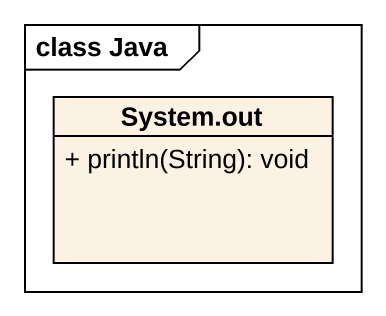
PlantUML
@startuml
mainframe class Java
hide circle
hide empty members
skinparam classAttributeIconSize 0
class "System.out" as System_out {
  + println(String): void
}
@enduml
